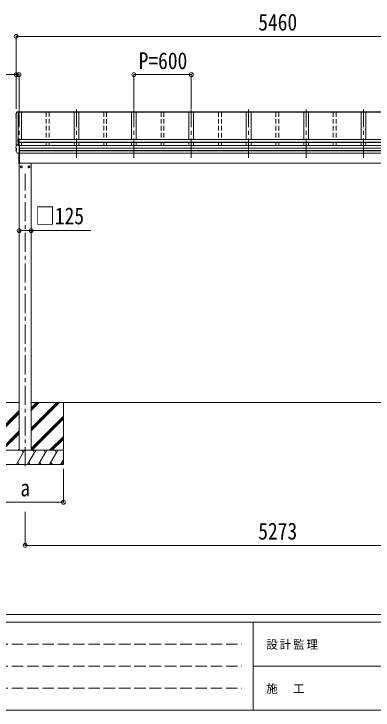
# Model space of a CAD drawing. Units: millimetres at full size, sheet at 1:40. Extents: x -11243 to 11243, y -7760 to 7760.
# Drawn here: x -7101 to -3347, y -7760 to -485 of the extents above; entities that cross this region are included whole.
import ezdxf
from ezdxf.enums import TextEntityAlignment as Align

# ---------------------------------------------------------------- set-up
doc = ezdxf.new("R2010")
doc.units = ezdxf.units.MM
doc.header["$LTSCALE"] = 40
doc.header["$PDMODE"] = 32
doc.header["$PDSIZE"] = 40
for name, pattern in [('CHAIN1', [8, 5, -1, 1, -1]), ('DASHED1', [1.8, 1.2, -0.6]), ('DASHED3', [4, 3, -1])]:
    doc.linetypes.add(name, pattern=pattern)
for name, color, linetype, lineweight in [('0-3_ELV2', 7, 'Continuous', 9), ('0-6_OTH_LINE', 6, 'Continuous', 9), ('F-0_240', 7, 'Continuous', 9)]:
    doc.layers.add(name, color=color, linetype=linetype, lineweight=lineweight)
doc.styles.add('ＭＳ ゴシック', font='')
doc.styles.get('ＭＳ ゴシック').set_extended_font_data('MS Gothic')

msp = doc.modelspace()

# ---------------------------------------------------------------- linework, layer by layer
at = {"layer": '0-3_ELV2', "color": 6}
for p, q in [((-7077.03, -719.16), (-7077.03, -1478.16)), ((-7077.03, -1119.16), (-7390.36, -1119.16)), ((-7077.03, -1119.16), (-7077.03, -1478.16)), ((-7047.03, -1119.16), (-7047.03, -1478.16)), ((-5247.03, -1119.16), (-5847.03, -1119.16)), ((-5847.03, -1119.16), (-5847.03, -1478.16)), ((-5247.03, -1119.16), (-5247.03, -1478.16)), ((-6921.03, -2748.99), (-7046.03, -2748.99)), ((-6921.03, -2748.99), (-6297.55, -2748.99)), ((-6983.53, -6038.53), (-6983.53, -5688.53))]:
    msp.add_line(p, q, dxfattribs=at)
at = {"layer": '0-3_ELV2', "color": 4}
for p, q in [((-7071.89, -1507.35), (-7071.77, -1507.06)), ((-7071.77, -1507.06), (-7071.6, -1506.8)), ((-7071.6, -1506.8), (-7071.38, -1506.57)), ((-7071.38, -1506.57), (-7071.12, -1506.39)), ((-7071.12, -1506.39), (-7070.85, -1506.26)), ((-7070.85, -1506.26), (-7070.58, -1506.18)), ((-7070.58, -1506.18), (-7070.34, -1506.14)), ((-7022.03, -1511.34), (-7070.46, -1511.34)), ((-7070.34, -1506.14), (-7070.11, -1506.11)), ((-7070.11, -1506.11), (-7069.86, -1506.1)), ((-7069.86, -1506.1), (-7069.57, -1506.09)), ((-7069.57, -1506.09), (-7069.27, -1506.08)), ((-7069.27, -1506.08), (-7068.95, -1506.08)), ((-7069.03, -1506.08), (-7069.03, -1506.08)), ((-7069.03, -1506.09), (-7069.03, -1506.08)), ((-7069.03, -1506.08), (-7044.03, -1506.08)), ((-7044.03, -1508.61), (-7058.23, -1508.61)), ((-7058, -1511.19), (-7058, -1510.84)), ((-7057.93, -1511.34), (-7057.93, -1854.68)), ((-7047.03, -1511.1), (-7057.85, -1511.1)), ((-7057.33, -1511.34), (-7057.33, -1858.63)), ((-7047.03, -1510.11), (-7047.03, -1511.11)), ((-7044.03, -1510.11), (-7047.03, -1510.11)), ((-1647.03, -1510.44), (-7047.03, -1510.44)), ((-1647.03, -1511.33), (-7047.03, -1511.33)), ((-7044.03, -1510.44), (-7044.03, -1506.08)), ((-1650.03, -1508.16), (-7044.03, -1508.16)), ((-7022.03, -1511.25), (-7022.03, -1795.52)), ((-6472.03, -1511.25), (-6472.03, -1795.52)), ((-6422.03, -1511.25), (-6422.03, -1795.52)), ((-5871.98, -1511.25), (-5871.98, -1795.52)), ((-5821.98, -1511.25), (-5821.98, -1795.52)), ((-5272.03, -1511.25), (-5272.03, -1795.52)), ((-5222.03, -1511.25), (-5222.03, -1795.52)), ((-4672.03, -1511.25), (-4672.03, -1795.52)), ((-4622.03, -1511.25), (-4622.03, -1795.52)), ((-4072.03, -1511.25), (-4072.03, -1795.52)), ((-4022.03, -1511.25), (-4022.03, -1795.52)), ((-3472.03, -1511.25), (-3472.03, -1795.52)), ((-3422.03, -1511.25), (-3422.03, -1795.52)), ((-7079.44, -1563.04), (-7079.44, -1558.98)), ((-7077.95, -1567.01), (-7079.35, -1563.52)), ((-7079.3, -1533.65), (-7079.34, -1533.91)), ((-7079.34, -1533.91), (-7079.34, -1533.96)), ((-7079.34, -1538.01), (-7079.34, -1533.96)), ((-7077.03, -1561.51), (-7078.39, -1561.77)), ((-7078.29, -1539.28), (-7077.03, -1539.53)), ((-7077.03, -1569.25), (-7077.95, -1567.01)), ((-7077.03, -1563.03), (-7077.87, -1563.19)), ((-7077.03, -1557.41), (-7077.86, -1557.52)), ((-7077.86, -1557.52), (-7077.86, -1557.52)), ((-7077.03, -1538), (-7077.8, -1537.86)), ((-7077.03, -1537.66), (-7077.71, -1537.52)), ((-7077.03, -1534.71), (-7077.03, -1871.48)), ((-7059.13, -1795.49), (-7059.13, -1824.95)), ((-7037.13, -1793.49), (-7057.13, -1793.49)), ((-7037.13, -1795.02), (-7057.13, -1795.02)), ((-7057.13, -1829.54), (-7057.13, -1795.02)), ((-1636.93, -1795.65), (-7057.13, -1795.65)), ((-7037.13, -1793.49), (-7037.13, -1795.65)), ((-7079.3, -1880.36), (-7079.34, -1880.62)), ((-7079.34, -1880.62), (-7079.34, -1880.67)), ((-7079.34, -1888.06), (-7079.34, -1880.67)), ((-7079.34, -1888.01), (-7079.3, -1887.75)), ((-7079.34, -1888.1), (-7079.34, -1888.01)), ((-7079.27, -1888.48), (-7079.32, -1888.1)), ((-7079.09, -1888.82), (-7079.27, -1888.48)), ((-7078.83, -1889.1), (-7079.09, -1888.82)), ((-7078.55, -1889.27), (-7078.83, -1889.1)), ((-7078.32, -1889.36), (-7078.55, -1889.27)), ((-7078.51, -1888.18), (-7078.46, -1887.86)), ((-7078.51, -1888.51), (-7078.51, -1888.18)), ((-7078.44, -1888.82), (-7078.51, -1888.51)), ((-7078.32, -1889.09), (-7078.44, -1888.82)), ((-7078.15, -1889.31), (-7078.32, -1889.09)), ((-7078.08, -1889.44), (-7078.32, -1889.36)), ((-7077.94, -1889.46), (-7078.15, -1889.31)), ((-7077.8, -1889.52), (-7078.08, -1889.44)), ((-7077.72, -1889.53), (-7077.94, -1889.46)), ((-7077.72, -1889.53), (-7077.71, -1889.53)), ((-7071.46, -1890.3), (-7077.71, -1889.53)), ((-7072.04, -1890.32), (-7072.08, -1890.23)), ((-7072.03, -1890.43), (-7072.04, -1890.32)), ((-7072.03, -1890.43), (-7072.03, -1909.65)), ((-7071.46, -1890.3), (-7071.38, -1890.33)), ((-7071.46, -1890.3), (-7071.46, -1890.3)), ((-7071.38, -1890.33), (-7071.3, -1890.38)), ((-7071.3, -1890.38), (-7071.24, -1890.46)), ((-7071.24, -1890.46), (-7071.19, -1890.55)), ((-7071.19, -1890.55), (-7071.16, -1890.66)), ((-7071.16, -1890.66), (-7071.15, -1890.78)), ((-7070.27, -1852.36), (-7058.23, -1852.36)), ((-7057.13, -1824.95), (-7059.13, -1824.95)), ((-7058, -1853.85), (-7058.23, -1852.36)), ((-7058.23, -1858.98), (-7058.23, -1852.36)), ((-7044.03, -1858.98), (-7058.23, -1858.98)), ((-7058, -1853.85), (-7058, -1854.2)), ((-7057.27, -1858.98), (-7058, -1854.2)), ((-7057.85, -1858.98), (-7057.85, -1855.3)), ((-7057.29, -1858.98), (-7057.85, -1855.3)), ((-1636.93, -1824.68), (-7057.13, -1824.68)), ((-1636.93, -1826.43), (-7057.13, -1826.43)), ((-1636.93, -1829.54), (-7057.13, -1829.54)), ((-7044.03, -1941.4), (-7044.03, -1858.98)), ((-1650.03, -1861.16), (-7044.03, -1861.16)), ((-1650.03, -1887.68), (-7044.03, -1887.68)), ((-1650.03, -1888.58), (-7044.03, -1888.58)), ((-7022.03, -1827.5), (-7022.03, -1861.16)), ((-6472.03, -1829.54), (-6472.03, -1861.16)), ((-6422.03, -1829.54), (-6422.03, -1861.16)), ((-5871.98, -1829.54), (-5871.98, -1861.16)), ((-5821.98, -1829.54), (-5821.98, -1861.16)), ((-5272.03, -1829.54), (-5272.03, -1861.16)), ((-5222.03, -1829.54), (-5222.03, -1861.16)), ((-4672.03, -1829.54), (-4672.03, -1861.16)), ((-4622.03, -1829.54), (-4622.03, -1861.16)), ((-4072.03, -1829.54), (-4072.03, -1861.16)), ((-4022.03, -1829.54), (-4022.03, -1861.16)), ((-3472.03, -1829.54), (-3472.03, -1861.16)), ((-3422.03, -1829.54), (-3422.03, -1861.16)), ((-7079.45, -1913.26), (-7079.44, -1913.08)), ((-7079.41, -1913.43), (-7079.45, -1913.26)), ((-7079.44, -1913.1), (-7079.44, -1905.7)), ((-7079.33, -1913.59), (-7079.41, -1913.43)), ((-7079.35, -1913.58), (-7076.5, -1920.39)), ((-7078.66, -1913.11), (-7078.62, -1912.75)), ((-7078.64, -1913.46), (-7078.66, -1913.11)), ((-7078.54, -1913.79), (-7078.64, -1913.46)), ((-7078.62, -1912.75), (-7078.5, -1912.42)), ((-7078.5, -1912.42), (-7078.33, -1912.14)), ((-7078.39, -1904.43), (-7072.43, -1903.28)), ((-7078.33, -1912.14), (-7078.11, -1911.93)), ((-7078.11, -1911.93), (-7077.86, -1911.81)), ((-7077.86, -1911.81), (-7071.46, -1910.12)), ((-7077.86, -1911.81), (-7077.86, -1911.81)), ((-7076.5, -1920.39), (-7073.55, -1927.13)), ((-7073.55, -1927.13), (-7070.51, -1933.77)), ((-7071.46, -1910.12), (-7071.37, -1910.08)), ((-7071.46, -1910.12), (-7071.46, -1910.12)), ((-7071.37, -1910.08), (-7071.3, -1910.02)), ((-7071.3, -1910.02), (-7071.24, -1909.94)), ((-7071.24, -1909.94), (-7071.19, -1909.83)), ((-7071.19, -1909.83), (-7071.16, -1909.72)), ((-7071.16, -1909.72), (-7071.15, -1909.6)), ((-7070.51, -1933.77), (-7067.39, -1940.34)), ((-7067.23, -1940.63), (-7067.4, -1940.29)), ((-7066.96, -1940.9), (-7067.23, -1940.63)), ((-7066.66, -1941.12), (-7066.96, -1940.9)), ((-7066.32, -1941.26), (-7066.66, -1941.12)), ((-7066.02, -1941.33), (-7066.32, -1941.26)), ((-7065.74, -1941.37), (-7066.02, -1941.33)), ((-7065.43, -1941.39), (-7065.74, -1941.37)), ((-7065.07, -1941.4), (-7065.43, -1941.39)), ((-7064.69, -1941.4), (-7065.07, -1941.4)), ((-7044.03, -1941.4), (-7064.67, -1941.4)), ((-7049.03, -2045.59), (-7049.03, -1941.4)), ((-7048.53, -2045.99), (-7048.53, -1941.4)), ((-1650.03, -1911.8), (-7044.03, -1911.8)), ((-1650.03, -1913.72), (-7044.03, -1913.72)), ((-1650.03, -1938.76), (-7044.03, -1938.76)), ((-7042.03, -1938.76), (-7042.03, -2043.59)), ((-7048.53, -2045.99), (-7048.53, -2046.06)), ((-7048.53, -2045.99), (-7048.53, -2045.99)), ((-7048.53, -2046.06), (-7048.53, -2046.09)), ((-7048.53, -2046.09), (-7048.53, -2046.09)), ((-7048.53, -2046.09), (-7047.03, -2046.09)), ((-7048.53, -2046.09), (-7048.53, -2046.09)), ((-7047.03, -2046.09), (-7047.03, -2043.59)), ((-7047.03, -2043.59), (-7042.03, -2043.59)), ((-1766.32, -2044.99), (-7047.03, -2044.99)), ((-7046.03, -2044.99), (-7046.03, -5044.99)), ((-7023.53, -2072.18), (-7032.03, -2077.09)), ((-7032.03, -2077.09), (-7032.03, -2086.9)), ((-7032.03, -2086.9), (-7023.53, -2091.81)), ((-7015.03, -2077.09), (-7023.53, -2072.18)), ((-7023.53, -2091.81), (-7015.03, -2086.9)), ((-7015.03, -2086.9), (-7015.03, -2077.09)), ((-7014.93, -2081.74), (-7015.03, -2081.74)), ((-7014.93, -2082.24), (-7015.03, -2082.24)), ((-6952.12, -2081.74), (-6952.02, -2081.74)), ((-6952.12, -2082.24), (-6952.02, -2082.24)), ((-6952.03, -2077.09), (-6943.53, -2072.18)), ((-6952.03, -2086.9), (-6952.03, -2077.09)), ((-6943.53, -2091.81), (-6952.03, -2086.9)), ((-6943.53, -2072.18), (-6935.03, -2077.09)), ((-6935.03, -2086.9), (-6943.53, -2091.81)), ((-6935.03, -2077.09), (-6935.03, -2086.9)), ((-6921.03, -5044.99), (-6921.03, -2044.99))]:
    msp.add_line(p, q, dxfattribs=at)
at = {"layer": '0-3_ELV2', "color": 5, "linetype": 'CHAIN1'}
for p, q in [((-7046.98, -1986.99), (-7046.98, -1482.81)), ((-6447.03, -1986.99), (-6447.03, -1482.81)), ((-5847.03, -1986.99), (-5847.03, -1482.81)), ((-5247.03, -1986.99), (-5247.03, -1482.81)), ((-4647.03, -1986.99), (-4647.03, -1482.81)), ((-4047.03, -1986.99), (-4047.03, -1482.81)), ((-3447.03, -1986.99), (-3447.03, -1482.81)), ((-6983.53, -5211.52), (-6983.53, -2154.42))]:
    msp.add_line(p, q, dxfattribs=at)
at = {"layer": '0-3_ELV2', "color": 4, "linetype": 'DASHED1'}
for p, q in [((-6762.03, -1511.25), (-6762.03, -1795.65)), ((-6732.03, -1511.25), (-6732.03, -1795.65)), ((-6162.03, -1511.25), (-6162.03, -1795.65)), ((-6132.03, -1511.25), (-6132.03, -1795.65)), ((-5562.03, -1511.25), (-5562.03, -1795.65)), ((-5532.03, -1511.25), (-5532.03, -1795.65)), ((-4962.03, -1511.25), (-4962.03, -1795.65)), ((-4932.03, -1511.25), (-4932.03, -1795.65)), ((-4362.03, -1511.25), (-4362.03, -1795.65)), ((-4332.03, -1511.25), (-4332.03, -1795.65)), ((-3762.03, -1511.25), (-3762.03, -1795.65)), ((-3732.03, -1511.25), (-3732.03, -1795.65)), ((-6762.03, -1829.54), (-6762.03, -1861.16)), ((-6732.03, -1829.54), (-6732.03, -1861.16)), ((-6162.03, -1829.54), (-6162.03, -1861.16)), ((-6132.03, -1829.54), (-6132.03, -1861.16)), ((-5562.03, -1829.54), (-5562.03, -1861.16)), ((-5532.03, -1829.54), (-5532.03, -1861.16)), ((-4962.03, -1829.54), (-4962.03, -1861.16)), ((-4932.03, -1829.54), (-4932.03, -1861.16)), ((-4362.03, -1829.54), (-4362.03, -1861.16)), ((-4332.03, -1829.54), (-4332.03, -1861.16)), ((-3762.03, -1829.54), (-3762.03, -1861.16)), ((-3732.03, -1829.54), (-3732.03, -1861.16))]:
    msp.add_line(p, q, dxfattribs=at)
at = {"layer": '0-3_ELV2'}
for p, q in [((-7046.03, -4544.99), (-8407.13, -4544.99)), ((-6921.03, -4602.09), (-6863.93, -4544.99)), ((-6921.03, -4616.23), (-6849.79, -4544.99)), ((-6921.03, -4630.37), (-6835.64, -4544.99)), ((-6921.03, -4828.36), (-6637.65, -4544.99)), ((-6921.03, -4814.22), (-6651.8, -4544.99)), ((-6921.03, -4842.5), (-6623.51, -4544.99)), ((-1773.03, -4544.99), (-6921.03, -4544.99)), ((-6583.53, -4544.99), (-6583.53, -5194.99)), ((-7383.53, -4968.35), (-7046.03, -4630.85)), ((-7383.53, -4982.49), (-7046.03, -4645)), ((-7383.53, -4996.64), (-7046.03, -4659.14)), ((-6921.03, -5026.35), (-6583.53, -4688.85)), ((-6921.03, -5040.49), (-6583.53, -4703)), ((-6911.38, -5044.99), (-6583.53, -4717.14)), ((-7248.04, -5044.99), (-7046.03, -4842.99)), ((-7233.89, -5044.99), (-7046.03, -4857.13)), ((-7219.75, -5044.99), (-7046.03, -4871.27)), ((-6727.54, -5044.99), (-6583.53, -4900.99)), ((-6713.39, -5044.99), (-6583.53, -4915.13)), ((-6699.25, -5044.99), (-6583.53, -4929.27)), ((-6583.53, -5044.99), (-7383.53, -5044.99)), ((-7075.32, -5194.99), (-6988.72, -5044.99)), ((-7057.62, -5044.99), (-7046.03, -5033.4)), ((-7003.72, -5070.97), (-7018.72, -5044.99)), ((-6959.85, -5194.99), (-6873.25, -5044.99)), ((-6888.25, -5070.97), (-6903.25, -5044.99)), ((-6844.38, -5194.99), (-6757.78, -5044.99)), ((-6787.78, -5044.99), (-6772.78, -5070.97)), ((-6728.91, -5194.99), (-6642.31, -5044.99)), ((-6657.31, -5070.97), (-6672.31, -5044.99)), ((-6613.44, -5194.99), (-6583.53, -5143.18)), ((-7383.53, -5194.99), (-6583.53, -5194.99)), ((-7060.32, -5169.01), (-7045.32, -5194.99)), ((-6944.85, -5169.01), (-6929.85, -5194.99)), ((-6829.38, -5169.01), (-6814.38, -5194.99)), ((-6713.91, -5169.01), (-6698.91, -5194.99)), ((-6598.44, -5169.01), (-6583.53, -5194.84))]:
    msp.add_line(p, q, dxfattribs=at)
at = {"layer": '0-3_ELV2', "color": 4}
for points in [[(-7079.3, -1533.65), (-7076.98, -1524.8), (-7074.52, -1516.03), (-7071.9, -1507.37)], [(-7070.27, -1509.7), (-7058.23, -1509.7), (-7058, -1511.19), (-7070.42, -1511.19)], [(-7058.23, -1509.7), (-7058.23, -1508.61), (-7057.85, -1511.1)]]:
    msp.add_lwpolyline(points, dxfattribs=at)
at = {"layer": '0-3_ELV2', "color": 6}
msp.add_lwpolyline([(-7383.53, -5588.53), (-6583.53, -5588.53), (-6583.53, -5239.53)], dxfattribs=at)
at = {"layer": '0-3_ELV2', "color": 4}
for centre, radius in [((-7023.53, -2081.99), 10), ((-7023.53, -2081.99), 8.5), ((-6943.53, -2081.99), 10), ((-6943.53, -2081.99), 8.5)]:
    msp.add_circle(centre, radius, dxfattribs=at)
for centre, radius, start, end in [((-6594.02, -1657.36), 499.82, 162.96047, 166.14879), ((-6594.01, -1657.36), 498.32, 162.94349, 166.12469), ((-7070.27, -1511.4), 1.7, 89.95676, 162.90929), ((-7078.15, -1563.04), 1.3, 100.8868, 201.66215), ((-7078.14, -1558.98), 1.3, 100.9005, 179.9623), ((-7078.04, -1538.01), 1.3, 166.2046, 259.10358), ((-6614.7, -1378.48), 498.64, 201.74241, 202.00165), ((-6614.7, -1378.13), 498.64, 201.78246, 202.00165), ((-7057.13, -1795.49), 2, 90, 180), ((-6594.02, -2000.02), 499.82, 162.96047, 166.14879), ((-7070.27, -1854.06), 1.7, 89.95676, 162.90929), ((-7078.14, -1905.7), 1.3, 100.9005, 179.9623), ((-7072.53, -1902.79), 0.499, 280.91518, 359.94761), ((-7036.38, -2030.92), 12.15, 179.0404, 180.9596), ((-7048.53, -2045.59), 0.5, 180, 269.5), ((-7023.53, -2081.99), 8.6, 171.25399, 188.74601), ((-7023.53, -2081.99), 8.6, 111.25399, 128.74601), ((-7023.53, -2081.99), 8.6, 231.25399, 248.74601), ((-7023.53, -2081.99), 8.6, 51.25399, 68.74601), ((-7023.53, -2081.99), 8.6, 291.25399, 308.74601), ((-7023.53, -2081.99), 8.6, 1.66581, 8.74601), ((-7023.53, -2081.99), 8.6, 351.25399, 358.33419), ((-6943.53, -2081.99), 8.6, 171.25399, 178.33419), ((-6943.53, -2081.99), 8.6, 181.66581, 188.74601), ((-6943.53, -2081.99), 8.6, 111.25399, 128.74601), ((-6943.53, -2081.99), 8.6, 231.25399, 248.74601), ((-6943.53, -2081.99), 8.6, 51.25399, 68.74601), ((-6943.53, -2081.99), 8.6, 291.25399, 308.74601), ((-6943.53, -2081.99), 8.6, 351.25399, 8.74601)]:
    msp.add_arc(centre, radius, start, end, dxfattribs=at)
at = {"layer": '0-3_ELV2', "color": 6}
for p in [(-7077.03, -719.16), (-7077.03, -1119.16), (-7047.03, -1119.16), (-5847.03, -1119.16), (-5247.03, -1119.16), (-7046.03, -2748.99), (-6921.03, -2748.99), (-6583.53, -5588.53), (-6983.53, -6038.53)]:
    msp.add_point(p, dxfattribs=at)
at = {"layer": '0-6_OTH_LINE'}
for p, q in [((-7077.03, -719.16), (-1617.03, -719.16)), ((-7047.03, -1119.16), (-7077.03, -1119.16)), ((-6983.53, -6038.53), (-1710.53, -6038.53))]:
    msp.add_line(p, q, dxfattribs=at)
at = {"layer": 'F-0_240', "color": 5}
for p, q in [((-11242.74, -6760), (10677.26, -6760)), ((-11242.74, -6840), (7121.58, -6840)), ((-4598.42, -6840), (-4598.42, -7760)), ((-4598.42, -7300), (3601.58, -7300)), ((-11242.74, -7760), (10677.26, -7760))]:
    msp.add_line(p, q, dxfattribs=at)
at = {"layer": 'F-0_240', "color": 4, "linetype": 'DASHED3'}
for p, q in [((-11122.75, -7070), (-4718.42, -7070)), ((-11122.75, -7300), (-4718.42, -7300)), ((-11122.75, -7530), (-4718.42, -7530))]:
    msp.add_line(p, q, dxfattribs=at)

# ---------------------------------------------------------------- texts
at = {"layer": '0-3_ELV2', "style": 'ＭＳ ゴシック', "width": 0.85}
for s, p in [('5460', (-4547.03, -711.16)), ('P=600', (-5797.03, -1114.16)), ('□125', (-6877.11, -2735.61)), ('a', (-7033.53, -5578.53)), ('5273', (-4547.03, -6030.53))]:
    msp.add_text(s, height=176, dxfattribs=at).set_placement(p, align=Align.BOTTOM_LEFT)
at = {"layer": 'F-0_240', "char_height": 87.98, "attachment_point": 7, "style": 'ＭＳ ゴシック'}
for s, insert in [('\\T1.17;設計監理', (-4463.32, -7130)), ('\\T1.17;施\u3000工', (-4463.32, -7590))]:
    msp.add_mtext(s, dxfattribs=dict(at, insert=insert))

doc.saveas('drawing.dxf')
